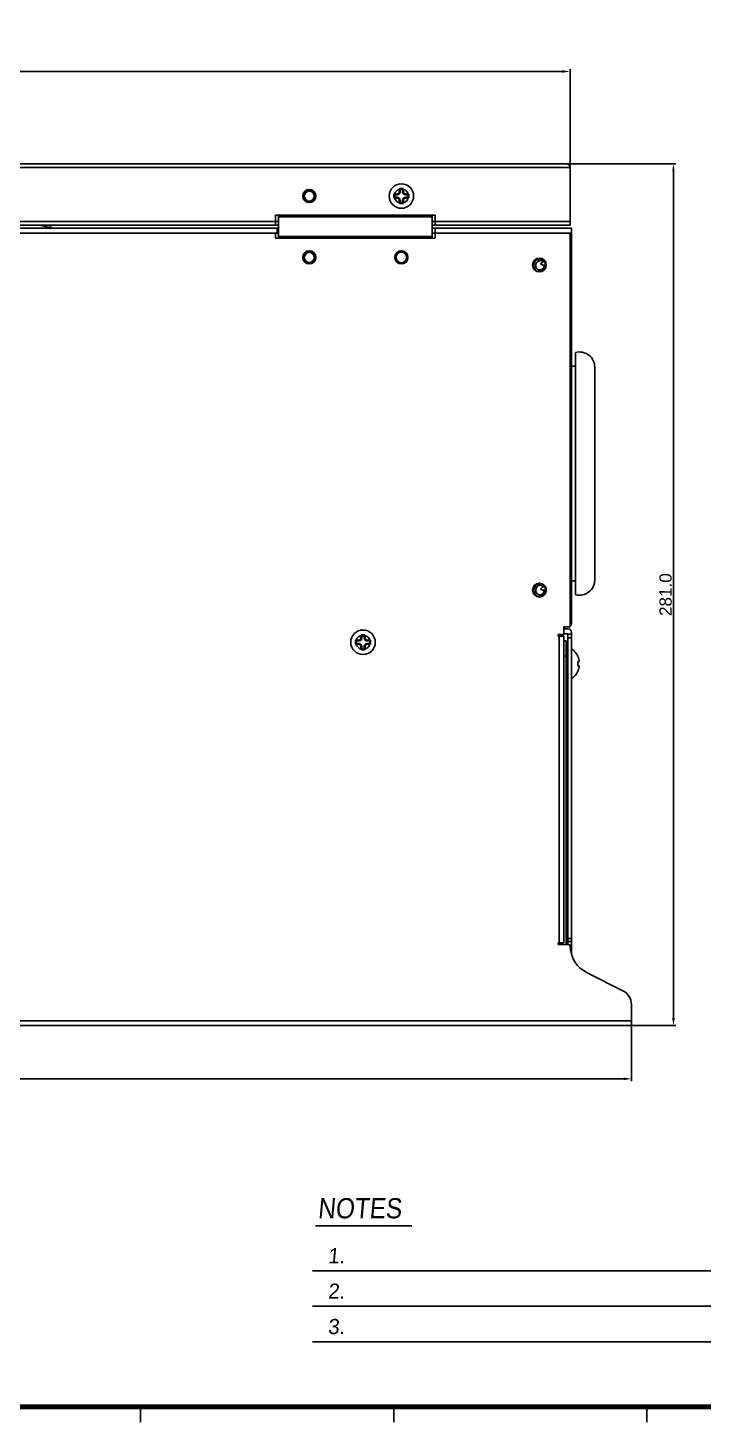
# Model space of a CAD drawing. Header units: millimetres. Extents: x 7299 to 8631, y -553 to 367.
# Drawn here: x 8012.3 to 8232.4, y -551.8 to -97.2 of the extents above; entities that cross this region are included whole.
import ezdxf

# ---------------------------------------------------------------- set-up
doc = ezdxf.new("R2010")
doc.units = ezdxf.units.MM
doc.header["$PDMODE"] = 3
doc.header["$PDSIZE"] = 1
doc.layers.get('0').update_dxf_attribs({"linetype": 'CONTINUOUS'})
doc.layers.get('Defpoints').update_dxf_attribs({"linetype": 'CONTINUOUS'})
doc.layers.add('Dim', color=1, linetype='CONTINUOUS')
doc.styles.add('a', font='GOTHIC.TTF')
doc.styles.add('OMI-1', font='arial.ttf', dxfattribs={"oblique": 1})
doc.dimstyles.new('1', dxfattribs={"dimtxt": 4, "dimasz": 2.5, "dimexe": 0.8, "dimexo": 0.3, "dimgap": 0.5, "dimtad": 1, "dimtoh": 1, "dimdec": 1, "dimzin": 0, "dimdsep": 46, "dimtxsty": 'OMI-1', "dimcen": 0, "dimclrd": 256, "dimclre": 256, "dimclrt": 256, "dimadec": 0, "dimazin": 0, "dimtfac": 0.8, "dimtdec": 1, "dimtix": 1, "dimtmove": 0, "dimatfit": 3, "dimfxl": 1, "dimtolj": 1, "dimtzin": 0, "dimarcsym": 0})

# ---------------------------------------------------------------- blocks, each defined once
blk = doc.blocks.new('*D6162')
at = {"layer": 'Defpoints', "color": 0}
for p in [(8189.01, -111.39), (7739.01, -142.69), (8189.01, -142.69)]:
    blk.add_point(p, dxfattribs=at)
at = {"layer": 'Dim', "lineweight": -2}
for p, q in [((7739.01, -142.39), (7739.01, -110.59)), ((7741.51, -111.39), (8186.51, -111.39)), ((8189.01, -142.39), (8189.01, -110.59))]:
    blk.add_line(p, q, dxfattribs=at)
at = {"layer": 'Dim'}
for points in [[(7741.51, -110.97), (7741.51, -111.8), (7739.01, -111.39)], [(8186.51, -111.8), (8186.51, -110.97), (8189.01, -111.39)]]:
    blk.add_solid(points, dxfattribs=at)
at = {"layer": 'Dim', "insert": (7964.01, -108.84), "char_height": 4, "attachment_point": 5, "style": 'OMI-1'}
blk.add_mtext('\\A1;450.0', dxfattribs=at)
blk = doc.blocks.new('*D6163')
at = {"layer": 'Defpoints', "color": 0}
for p in [(7709.01, -422.49), (8209.01, -422.49), (8209.01, -439.84)]:
    blk.add_point(p, dxfattribs=at)
at = {"layer": 'Dim', "lineweight": -2}
for p, q in [((7709.01, -422.79), (7709.01, -440.64)), ((8209.01, -422.79), (8209.01, -440.64)), ((7711.51, -439.84), (8206.51, -439.84))]:
    blk.add_line(p, q, dxfattribs=at)
at = {"layer": 'Dim'}
for points in [[(7711.51, -439.42), (7711.51, -440.26), (7709.01, -439.84)], [(8206.51, -440.26), (8206.51, -439.42), (8209.01, -439.84)]]:
    blk.add_solid(points, dxfattribs=at)
at = {"layer": 'Dim', "insert": (7959.01, -437.3), "char_height": 4, "attachment_point": 5, "style": 'OMI-1'}
blk.add_mtext('\\A1;500.0', dxfattribs=at)
blk = doc.blocks.new('*D6165')
at = {"layer": 'Defpoints', "color": 0}
for p in [(8187.81, -141.49), (8209.01, -422.49), (8222.71, -422.49)]:
    blk.add_point(p, dxfattribs=at)
at = {"layer": 'Dim', "lineweight": -2}
for p, q in [((8188.11, -141.49), (8223.51, -141.49)), ((8222.71, -143.99), (8222.71, -419.99)), ((8209.31, -422.49), (8223.51, -422.49))]:
    blk.add_line(p, q, dxfattribs=at)
at = {"layer": 'Dim'}
for points in [[(8223.12, -143.99), (8222.29, -143.99), (8222.71, -141.49)], [(8222.29, -419.99), (8223.12, -419.99), (8222.71, -422.49)]]:
    blk.add_solid(points, dxfattribs=at)
at = {"layer": 'Dim', "insert": (8220.16, -281.99), "char_height": 4, "attachment_point": 5, "rotation": 90, "style": 'OMI-1'}
blk.add_mtext('\\A1;281.0', dxfattribs=at)

msp = doc.modelspace()

# ---------------------------------------------------------------- linework, layer by layer
at = {"color": 7, "linetype": 'Continuous'}
for p, q in [((7739.01, -142.69), (8189.01, -142.69)), ((7740.21, -141.49), (8187.81, -141.49)), ((8189.01, -142.69), (8189.01, -161.49)), ((8133.6, -150.57), (8133.6, -149.77)), ((8134.42, -149.77), (8134.42, -150.57)), ((8131.8, -151.57), (8132.6, -151.57)), ((8132.6, -152.4), (8131.8, -152.4)), ((8132.6, -151.57), (8132.6, -151.31)), ((8132.6, -152.4), (8132.6, -152.66)), ((8133.6, -150.57), (8133.34, -150.57)), ((8133.6, -153.4), (8133.34, -153.4)), ((8133.6, -154.2), (8133.6, -153.4)), ((8134.42, -150.57), (8134.68, -150.57)), ((8134.42, -153.4), (8134.68, -153.4)), ((8134.42, -153.4), (8134.42, -154.2)), ((8135.42, -151.57), (8135.42, -151.31)), ((8135.42, -151.57), (8136.22, -151.57)), ((8136.22, -152.4), (8135.42, -152.4)), ((8135.42, -152.4), (8135.42, -152.66)), ((8145.01, -158.19), (8093.01, -158.19)), ((8093.01, -161.49), (8093.01, -158.19)), ((8094.01, -165.74), (8094.01, -158.19)), ((8144.01, -158.74), (8094.01, -158.74)), ((8144.01, -165.74), (8144.01, -158.19)), ((8145.01, -161.49), (8145.01, -158.19)), ((7834.01, -160.29), (8094.01, -160.29)), ((7834.01, -161.49), (8094.01, -161.49)), ((7834.01, -162.49), (8094.01, -162.49)), ((8019.61, -162.22), (8015.92, -161.49)), ((8019.75, -161.51), (8019.61, -162.22)), ((8093.51, -162.49), (8093.51, -164.09)), ((8144.01, -160.29), (8189.01, -160.29)), ((8144.01, -161.49), (8189.01, -161.49)), ((8144.01, -162.49), (8189.51, -162.49)), ((8145.01, -165.74), (8145.01, -162.49)), ((8189.51, -162.49), (8189.51, -291.29)), ((7834.01, -164.09), (8094.01, -164.09)), ((8093.01, -165.74), (8093.01, -164.09)), ((8145.01, -165.74), (8093.01, -165.74)), ((8144.01, -165.24), (8094.01, -165.24)), ((8144.01, -164.09), (8189.51, -164.09)), ((8189.01, -292.49), (8189.01, -164.09)), ((8189.01, -164.49), (8189.51, -164.49)), ((8190.81, -281.99), (8190.81, -202.99)), ((8189.51, -207.49), (8190.81, -207.49)), ((8197.06, -277.14), (8197.06, -207.83)), ((8189.51, -277.49), (8190.81, -277.49)), ((8189.51, -290.69), (8189.01, -290.69)), ((8121.1, -296.07), (8121.1, -295.27)), ((8121.92, -295.27), (8121.92, -296.07)), ((8185.11, -294.99), (8187.01, -294.99)), ((8185.11, -295.49), (8185.11, -294.99)), ((8185.11, -295.49), (8187.01, -295.49)), ((8185.41, -295.49), (8185.41, -395.49)), ((8187.01, -292.49), (8189.01, -292.49)), ((8187.01, -294.99), (8187.01, -292.49)), ((8187.01, -293.09), (8188.31, -293.09)), ((8188.31, -294.69), (8187.01, -294.69)), ((8187.01, -295.49), (8187.01, -395.49)), ((8188.31, -395.99), (8188.31, -294.69)), ((8189.51, -294.89), (8188.31, -294.89)), ((8189.51, -399.3), (8189.51, -294.29)), ((8119.3, -297.07), (8120.1, -297.07)), ((8120.1, -297.9), (8119.3, -297.9)), ((8120.1, -297.07), (8120.1, -296.81)), ((8120.1, -297.9), (8120.1, -298.16)), ((8121.1, -296.07), (8120.84, -296.07)), ((8121.1, -298.9), (8120.84, -298.9)), ((8121.1, -299.7), (8121.1, -298.9)), ((8121.92, -296.07), (8122.18, -296.07)), ((8121.92, -298.9), (8122.18, -298.9)), ((8121.92, -298.9), (8121.92, -299.7)), ((8122.92, -297.07), (8122.92, -296.81)), ((8122.92, -297.07), (8123.72, -297.07)), ((8123.72, -297.9), (8122.92, -297.9)), ((8122.92, -297.9), (8122.92, -298.16)), ((8187.01, -296.99), (8187.71, -296.99)), ((8187.71, -395.99), (8187.71, -296.99)), ((8189.51, -296.09), (8188.31, -296.09)), ((8187.01, -301.99), (8187.71, -301.99)), ((8188.31, -302.49), (8187.71, -302.49)), ((8191.56, -302.1), (8191.56, -302.01)), ((8191.56, -303.85), (8191.89, -303.79)), ((8191.56, -305.12), (8191.56, -303.85)), ((8191.87, -302.99), (8191.87, -302.98)), ((8191.87, -302.99), (8191.87, -302.98)), ((8188.31, -306.49), (8187.71, -306.49)), ((8191.89, -305.18), (8191.56, -305.12)), ((8191.56, -306.96), (8191.56, -306.87)), ((8191.87, -305.99), (8191.87, -305.98)), ((8191.87, -305.99), (8191.87, -305.98)), ((8185.11, -395.49), (8187.01, -395.49)), ((8185.11, -395.99), (8185.11, -395.49)), ((8189.51, -394.09), (8188.31, -394.09)), ((8189.51, -395.09), (8188.31, -395.09)), ((8188.51, -395.99), (8185.11, -395.99)), ((8206.25, -411.1), (8194.54, -405.25)), ((8209.01, -422.49), (8209.01, -415.58)), ((8209.01, -420.89), (7709.01, -420.89)), ((8209.01, -422.49), (7709.01, -422.49))]:
    msp.add_line(p, q, dxfattribs=at)
for p, q in [((8105.06, -502.45), (8311.43, -502.45)), ((8105.06, -514), (8311.43, -514)), ((8105.06, -525.55), (8311.43, -525.55)), ((8049.01, -551.76), (8049.01, -546.81)), ((8131.51, -551.76), (8131.51, -546.81)), ((8214.01, -551.76), (8214.01, -546.81))]:
    msp.add_line(p, q)
at = {"const_width": 1.65}
msp.add_lwpolyline([(8626.51, 360.69), (7306.51, 360.69), (7306.51, -546.81), (8626.51, -546.81)], close=True, dxfattribs=at)
msp.add_lwpolyline([(8106.05, -487.73), (8137.4, -487.73)])
at = {"color": 7, "linetype": 'Continuous'}
for centre, radius in [((8104.01, -151.99), 2.15), ((8134.01, -151.99), 4), ((8104.01, -151.99), 1.75), ((8104.01, -151.99), 1.65), ((8104.01, -171.99), 2.15), ((8104.01, -171.99), 1.75), ((8104.01, -171.99), 1.65), ((8134.01, -171.99), 2.15), ((8134.01, -171.99), 1.75), ((8179.01, -174.48), 2.25), ((8179.01, -280.48), 2.25), ((8121.51, -297.49), 4)]:
    msp.add_circle(centre, radius, dxfattribs=at)
for centre, radius, start, end in [((8187.81, -142.69), 1.2, 0, 90), ((8134.01, -151.99), 2.31, 106.1579, 163.8421), ((8183.22, -151.92), 49.9, 177.5171, 178.4466), ((8134.01, -151.99), 2.47, 75.0921, 104.9079), ((8128.82, -155.53), 7.47, 50.3173, 52.4914), ((8145.75, -150.3), 12.39, 176.7482, 177.5129), ((8134.01, -151.99), 2.25, 79.3916, 100.6084), ((8139.2, -155.53), 7.47, 127.5086, 129.6827), ((8122.42, -150.29), 12.25, 2.4827, 3.2562), ((8085.24, -151.91), 49.46, 1.5492, 2.487), ((8134.01, -151.99), 2.31, 16.1579, 73.8421), ((8134.01, -151.99), 2.47, 165.0921, 194.9079), ((8132.32, -163.58), 12.25, 92.4827, 93.2562), ((8137.55, -146.8), 7.47, 217.5086, 219.6827), ((8137.55, -157.17), 7.47, 140.3173, 142.4914), ((8132.32, -140.25), 12.39, 266.7482, 267.5129), ((8134.01, -151.99), 2.25, 169.3916, 190.6084), ((8133.93, -200.76), 49.46, 91.5492, 92.487), ((8134.01, -151.99), 2.31, 196.1579, 253.8421), ((8133.95, -102.77), 49.9, 267.5171, 268.4466), ((8132.6, -150.57), 1, 270, 0), ((8132.57, -150.55), 0.762, 271.5432, 358.4568), ((8132.6, -153.4), 1, 0, 90), ((8132.57, -153.42), 0.762, 1.5442, 88.4558), ((8182.78, -152.06), 49.46, 181.5492, 182.487), ((8128.82, -148.44), 7.47, 307.5086, 309.6827), ((8145.6, -153.68), 12.25, 182.4827, 183.2562), ((8134.01, -151.99), 2.47, 255.0921, 284.9079), ((8134.01, -151.99), 2.25, 259.3916, 280.6084), ((8135.42, -150.57), 1, 180, 270), ((8135.42, -153.4), 1, 90, 180), ((8139.2, -148.44), 7.47, 230.3173, 232.4914), ((8134.01, -151.99), 2.31, 286.1579, 343.8421), ((8084.8, -152.05), 49.9, 357.5171, 358.4466), ((8122.27, -153.67), 12.39, 356.7482, 357.5129), ((8135.44, -150.55), 0.762, 181.5432, 268.4568), ((8135.44, -153.42), 0.762, 91.5442, 178.4558), ((8134.07, -201.2), 49.9, 87.5171, 88.4466), ((8134.09, -103.21), 49.46, 271.5492, 272.487), ((8130.47, -146.8), 7.47, 320.3173, 322.4914), ((8134.01, -151.99), 2.25, 349.3916, 10.6084), ((8130.47, -157.17), 7.47, 37.5086, 39.6827), ((8135.69, -163.72), 12.39, 86.7482, 87.5129), ((8135.7, -140.39), 12.25, 272.4827, 273.2562), ((8134.01, -151.99), 2.47, 345.0921, 14.9079), ((8179.51, -174.69), 2.7, 129.1519, 180), ((8179.51, -174.69), 2.3, 90, 234.6795), ((8179.51, -174.69), 1.7, 343.9655, 237.7897), ((8179.01, -174.48), 1.6, 246.8227, 358.3956), ((8179.58, -174.71), 1.72, 235.4788, 252.8237), ((8179.51, -174.69), 1.7, 238.5428, 337.0598), ((8179.58, -174.69), 1.74, 252.8995, 267.6569), ((8181.38, -175.86), 2.65, 108.3027, 139.0314), ((8180.59, -172.53), 2, 232.8769, 282.1645), ((8179.01, -174.48), 1.6, 39.4606, 69.2995), ((8179.01, -174.48), 2, 288.6098, 27.4068), ((8192.06, -207.83), 5, 0, 104.4775), ((8192.06, -277.14), 5, 255.5225, 0), ((8179.51, -280.49), 2.3, 101.86, 257.821), ((8179.51, -280.49), 1.7, 238.5428, 237.7897), ((8179.01, -280.48), 1.6, 266.8776, 358.3956), ((8179.01, -280.48), 1.6, 39.4606, 92.4577), ((8181.38, -281.86), 2.65, 106.4171, 139.0314), ((8180.59, -278.53), 2, 232.8769, 282.1645), ((8179.01, -280.48), 2, 312.5865, 46.8872), ((8179.58, -280.51), 1.72, 235.4788, 252.8237), ((8179.58, -280.49), 1.74, 252.8995, 267.6569), ((8121.51, -297.49), 2.31, 106.1579, 163.8421), ((8170.72, -297.42), 49.9, 177.5171, 178.4466), ((8121.51, -297.49), 2.47, 75.0921, 104.9079), ((8116.32, -301.03), 7.47, 50.3173, 52.4914), ((8133.25, -295.8), 12.39, 176.7482, 177.5129), ((8121.51, -297.49), 2.25, 79.3916, 100.6084), ((8126.7, -301.03), 7.47, 127.5086, 129.6827), ((8109.92, -295.79), 12.25, 2.4827, 3.2562), ((8072.74, -297.41), 49.46, 1.5492, 2.487), ((8121.51, -297.49), 2.31, 16.1579, 73.8421), ((8188.31, -294.29), 1.2, 0, 90), ((8188.31, -291.29), 1.2, 305.8558, 0), ((8121.51, -297.49), 2.47, 165.0921, 194.9079), ((8119.82, -309.08), 12.25, 92.4827, 93.2562), ((8125.05, -292.3), 7.47, 217.5086, 219.6827), ((8125.05, -302.67), 7.47, 140.3173, 142.4914), ((8119.82, -285.75), 12.39, 266.7482, 267.5129), ((8121.51, -297.49), 2.25, 169.3916, 190.6084), ((8121.43, -346.26), 49.46, 91.5492, 92.487), ((8121.51, -297.49), 2.31, 196.1579, 253.8421), ((8121.45, -248.27), 49.9, 267.5171, 268.4466), ((8120.1, -296.07), 1, 270, 0), ((8120.07, -296.05), 0.762, 271.5432, 358.4568), ((8120.1, -298.9), 1, 0, 90), ((8120.07, -298.92), 0.762, 1.5442, 88.4558), ((8170.28, -297.56), 49.46, 181.5492, 182.487), ((8116.32, -293.94), 7.47, 307.5086, 309.6827), ((8133.1, -299.18), 12.25, 182.4827, 183.2562), ((8121.51, -297.49), 2.47, 255.0921, 284.9079), ((8121.51, -297.49), 2.25, 259.3916, 280.6084), ((8122.92, -296.07), 1, 180, 270), ((8122.92, -298.9), 1, 90, 180), ((8126.7, -293.94), 7.47, 230.3173, 232.4914), ((8121.51, -297.49), 2.31, 286.1579, 343.8421), ((8072.3, -297.55), 49.9, 357.5171, 358.4466), ((8109.77, -299.17), 12.39, 356.7482, 357.5129), ((8122.94, -296.05), 0.762, 181.5432, 268.4568), ((8122.94, -298.92), 0.762, 91.5442, 178.4558), ((8121.57, -346.7), 49.9, 87.5171, 88.4466), ((8121.59, -248.71), 49.46, 271.5492, 272.487), ((8117.97, -292.3), 7.47, 320.3173, 322.4914), ((8121.51, -297.49), 2.25, 349.3916, 10.6084), ((8117.97, -302.67), 7.47, 37.5086, 39.6827), ((8123.19, -309.22), 12.39, 86.7482, 87.5129), ((8123.2, -285.89), 12.25, 272.4827, 273.2562), ((8121.51, -297.49), 2.47, 345.0921, 14.9079), ((8186.25, -304.49), 5.86, 24.9219, 56.1563), ((8186.16, -304.48), 5.91, 21.6027, 23.7379), ((8186.15, -304.48), 5.91, 19.4437, 21.6025), ((8186.15, -304.48), 5.92, 19.0954, 19.4438), ((8186.14, -304.48), 5.92, 18.3722, 19.0954), ((8186.14, -304.48), 5.92, 18.0471, 18.3722), ((8186.14, -304.48), 5.92, 17.334, 18.0471), ((8186.14, -304.48), 5.92, 16.8524, 17.334), ((8186.14, -304.48), 5.92, 16.3498, 16.8524), ((8186.14, -304.48), 5.93, 15.8681, 16.3498), ((8186.14, -304.48), 5.93, 15.422, 15.8681), ((8186.14, -304.48), 5.93, 14.6884, 15.422), ((8186.13, -304.48), 5.93, 13.7691, 14.5662), ((8188.9, -303.81), 3.08, 12.873, 13.7702), ((8186.25, -304.49), 5.86, 303.8437, 335.0781), ((8186.16, -304.5), 5.91, 336.2621, 338.3973), ((8186.15, -304.49), 5.91, 338.3975, 340.5563), ((8186.15, -304.49), 5.92, 340.5562, 340.9046), ((8186.14, -304.49), 5.92, 340.9046, 341.6278), ((8186.14, -304.49), 5.92, 341.6278, 341.9529), ((8186.14, -304.49), 5.92, 341.9529, 342.666), ((8186.14, -304.49), 5.92, 342.666, 343.1476), ((8186.14, -304.49), 5.92, 343.1476, 343.6502), ((8186.14, -304.49), 5.93, 343.6502, 344.1319), ((8186.14, -304.49), 5.93, 344.1319, 344.578), ((8186.14, -304.49), 5.93, 344.578, 345.3116), ((8186.13, -304.49), 5.93, 345.4338, 346.2309), ((8188.9, -305.17), 3.08, 346.2298, 347.1271), ((8188.51, -396.49), 0.5, 0.9841, 90), ((8199.01, -396.31), 10, 180.9841, 243.4349), ((8204.01, -415.58), 5, 0, 63.4349)]:
    msp.add_arc(centre, radius, start, end, dxfattribs=at)
for points, knots in [([(8178.47, -172.97), (8178.63, -172.89), (8178.97, -172.75), (8179.33, -172.72), (8179.51, -172.72)], [0, 0, 0, 0, 0.500018, 1, 1, 1, 1]), ([(8179.51, -172.72), (8179.67, -172.73), (8179.98, -172.78), (8180.42, -172.96), (8180.8, -173.25), (8181, -173.5), (8181.08, -173.63)], [0, 0, 0, 0, 0.250029, 0.500025, 0.750014, 1, 1, 1, 1]), ([(8178.47, -172.97), (8178.64, -172.9), (8178.98, -172.8), (8179.52, -172.8), (8180.03, -172.96), (8180.33, -173.16), (8180.46, -173.28)], [0, 0, 0, 0, 0.250375, 0.500519, 0.750408, 1, 1, 1, 1]), ([(8180.47, -176.19), (8180.32, -176.27), (8180.01, -176.4), (8179.68, -176.43), (8179.51, -176.43)], [0, 0, 0, 0, 0.500008, 1, 1, 1, 1]), ([(8178.47, -278.77), (8178.63, -278.69), (8178.97, -278.55), (8179.33, -278.52), (8179.51, -278.52)], [0, 0, 0, 0, 0.500018, 1, 1, 1, 1]), ([(8178.47, -278.77), (8178.64, -278.7), (8178.98, -278.6), (8179.52, -278.6), (8180.03, -278.76), (8180.33, -278.96), (8180.46, -279.08)], [0, 0, 0, 0, 0.250375, 0.500519, 0.750408, 1, 1, 1, 1]), ([(8179.51, -278.52), (8179.7, -278.53), (8180.08, -278.6), (8180.43, -278.78), (8180.58, -278.9)], [0, 0, 0, 0, 0.500037, 1, 1, 1, 1]), ([(8181.04, -281.46), (8180.95, -281.58), (8180.75, -281.8), (8180.38, -282.05), (8179.96, -282.21), (8179.66, -282.23), (8179.51, -282.23)], [0, 0, 0, 0, 0.250018, 0.500025, 0.750011, 1, 1, 1, 1]), ([(8191.89, -303.79), (8191.9, -303.79), (8191.93, -303.77), (8191.95, -303.73), (8191.96, -303.67), (8191.97, -303.58), (8191.96, -303.48), (8191.95, -303.33), (8191.92, -303.2), (8191.9, -303.12)], [0, 0, 0, 0, 0.04804, 0.113379, 0.204739, 0.323398, 0.467078, 0.631476, 1, 1, 1, 1]), ([(8191.9, -305.85), (8191.92, -305.77), (8191.95, -305.65), (8191.96, -305.49), (8191.97, -305.39), (8191.96, -305.31), (8191.95, -305.24), (8191.93, -305.2), (8191.9, -305.18), (8191.89, -305.18)], [0, 0, 0, 0, 0.368532, 0.532932, 0.676614, 0.795271, 0.886626, 0.951962, 1, 1, 1, 1])]:
    msp.add_open_spline(points, degree=3, knots=knots, dxfattribs=at)

# ---------------------------------------------------------------- texts
at = {"style": 'a', "oblique": 5, "width": 0.9}
msp.add_text('NOTES', height=6.6, dxfattribs=at).set_placement((8106.71, -485.33))
at = {"style": 'a', "oblique": 5}
for s, p in [('1.', (8110.05, -499.97)), ('2.', (8110.05, -511.52)), ('3.', (8110.05, -523.07))]:
    msp.add_text(s, height=4.95, dxfattribs=at).set_placement(p)

# ---------------------------------------------------------------- dimensions: what is measured, and where the dimension line sits
at = {"layer": 'Dim'}
for base, p1, p2, picture, middle in [((8189.01, -111.39), (7739.01, -142.69), (8189.01, -142.69), '*D6162', (7964.01, -108.84)), ((8209.01, -439.84), (7709.01, -422.49), (8209.01, -422.49), '*D6163', (7959.01, -437.3))]:
    dim = msp.add_linear_dim(base=base, p1=p1, p2=p2, dimstyle='1', dxfattribs=at)
    dim.commit()
    dim.dimension.update_dxf_attribs({"geometry": picture, "text_midpoint": middle})
dim = msp.add_linear_dim(base=(8222.71, -422.49), p1=(8187.81, -141.49), p2=(8209.01, -422.49), angle=90, dimstyle='1', dxfattribs=at)
dim.commit()
dim.dimension.update_dxf_attribs({"geometry": '*D6165', "text_midpoint": (8220.16, -281.99)})

doc.saveas('drawing.dxf')
